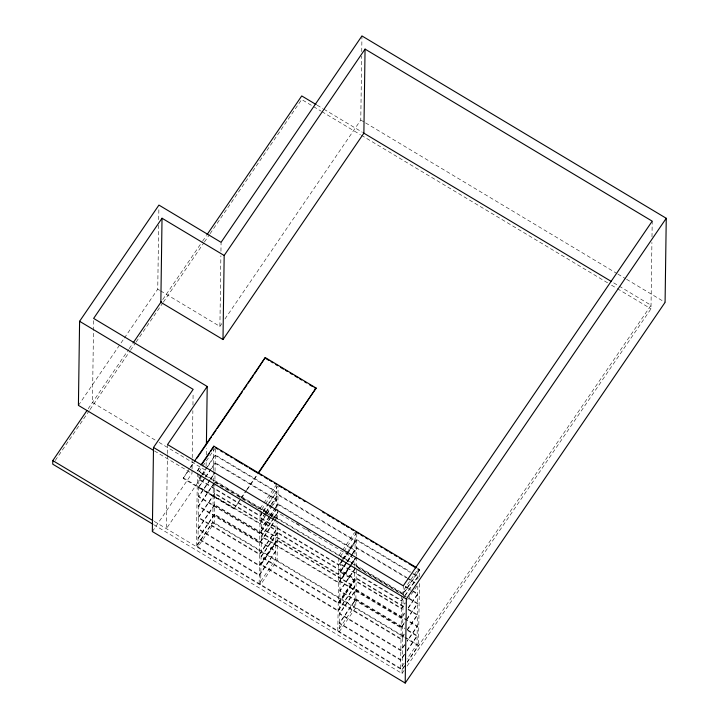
<?xml version="1.0" encoding="UTF-8"?>
<svg xmlns="http://www.w3.org/2000/svg" width="719" height="719" viewBox="0 0 719 719"><rect width="100%" height="100%" fill="white"/><g stroke="black" fill="none" stroke-linecap="round" stroke-linejoin="round"><path stroke-width="0.54" stroke-dasharray="3.6 2.7" d="M93.605 320.656L92.463 402.487L155.987 440.558M124.378 338.038L157.749 289.155L158.647 225.263M158.719 219.655L158.881 208.447M167.41 454.669L166.377 528.654L202.264 476.077M167.419 453.545L167.545 444.576M240.991 498.734L234.043 508.908L183.156 478.414L189.474 468.527M152.329 531.53L192 473.426L192.045 470.064M192.063 468.941L192.198 458.848M192.216 457.733L192.872 410.648M192.953 405.049L193.123 392.718M197.401 473.111L196.377 546.629L212.788 522.587L213.345 482.701M417.649 568.936L419.572 570.095L403.161 594.137L197.428 470.864L200.601 465.606M198.92 474.019L197.905 546.907L214.316 522.866L214.864 483.617M206.101 466.065L206.164 461.58M206.254 454.857L206.353 448.126M213.363 481.586L213.498 471.493M213.516 470.37L213.831 447.946M214.972 475.762L214.882 482.494L233.064 493.36M215.035 471.278L215.367 447.73M160.616 290.88L219.897 326.399L220.886 255.775M220.949 251.291L221.075 242.321M234.043 508.908L240.371 499.022M260.17 510.724L259.155 583.603L275.566 559.562L276.087 522.56M261.689 511.631L260.673 584.52L277.085 560.469L277.606 523.468M276.15 518.075L276.222 512.467M276.285 507.982L276.617 484.435M277.669 518.983L278.136 485.343M338.838 557.854L337.822 630.743L354.233 606.701L354.782 567.453M340.312 562.132L339.341 631.65L355.752 607.609L356.3 568.361M224.948 318.993L360.776 120.028L361.675 56.127M361.738 51.642L361.954 35.95M354.8 566.329L354.907 558.483M354.97 553.998L355.285 531.566M356.453 557.153L356.318 567.246L399.387 593.022M356.471 556.03L356.804 532.482M401.606 595.467L400.591 668.355L404.375 662.81M153.785 524.717L402.047 673.478L403.134 595.916M403.152 594.793L403.269 585.823M417.82 586.003L417.002 644.314L406.9 659.107M417.91 579.271L418.054 569.178L401.633 593.229M419.384 583.549L418.512 645.86L405.058 637.789M419.474 576.818L419.581 569.457L417.658 568.307M407.107 666.073L650.983 308.819L651.917 242.465M651.989 236.857L652.214 221.164M78.416 405.372L123.749 338.964M88.176 408.769L128.611 349.533M129.186 348.688L132.404 343.979M162.737 299.553L201.904 242.168M202.533 241.242L206.326 235.688M55.273 460.475L89.39 410.495M90.028 409.569L129.824 351.258M130.463 350.333L135.514 342.927M136.143 342.001L162.683 303.13M163.312 302.205L203.756 242.968M204.385 242.042L209.436 234.646M210.074 233.72L301.683 99.51L320.926 111.05M219.897 326.399L221.794 323.622M190.104 467.602L193.896 462.056M183.156 478.414L190.095 468.24M190.724 467.314L194.516 461.769M197.428 470.864L200.592 466.245M198.956 471.772L202.111 467.152M202.74 466.227L214.738 448.656M201.374 475.232L198.848 478.935L260.098 515.631L262.624 511.937M202.012 474.306L215.269 454.884L276.518 491.589L268.313 503.615M201.365 475.87L198.839 479.564L260.089 516.269L262.615 512.566M202.003 474.944L207.054 467.539M207.683 466.622L215.26 455.522L276.509 492.218L268.933 503.318M202.893 475.16L206.038 470.55L156.949 441.133M205.05 478.108L198.732 487.356L259.981 524.052L266.3 514.804M205.679 477.182L210.73 469.786M211.359 468.86L215.152 463.315L276.402 500.011L272.609 505.565M209.975 479.654L198.606 496.299L259.856 533.004L270.596 517.276M210.604 478.728L215.026 472.257M209.966 480.283L198.597 496.928L259.847 533.633L270.587 517.914M210.595 479.366L215.017 472.886M214.262 482.755L198.48 505.879L259.73 542.575L275.512 519.46M214.253 483.393L198.471 506.509L259.721 543.213L276.132 519.172M241 498.105L246.051 490.7M246.68 489.774L256.782 474.98M241.62 497.809L246.671 490.412M247.309 489.486L257.402 474.693M260.206 508.477L263.361 503.857M263.99 502.932L275.988 485.361M261.725 509.385L264.88 504.765M265.509 503.839L277.507 486.269M263.262 511.011L267.675 504.531M263.253 511.64L268.304 504.244M265.383 512.782L261.599 518.327L338.748 564.559L341.902 559.93M266.012 511.856L270.434 505.385M271.063 504.459L278.01 494.286L355.159 540.517L348.212 550.682M265.374 513.42L261.59 518.965L338.739 565.188L342.523 559.643M266.003 512.494L271.054 505.098M271.692 504.172L278.001 494.924L355.15 541.146L343.152 558.717M266.309 514.175L259.99 523.423L198.741 486.718L215.161 462.676L276.411 499.381L272.618 504.927M266.938 513.249L271.989 505.852M266.929 513.887L271.98 506.482M269.041 516.808L261.464 527.908L338.613 574.139L351.87 554.717M269.67 515.891L274.721 508.486M275.35 507.569L277.876 503.866L355.024 550.089L352.499 553.792M269.661 516.521L261.455 528.546L338.604 574.769L346.81 562.752M270.29 515.595L277.867 504.504L355.015 550.727L353.119 553.504M271.225 516.35L276.276 508.953M271.216 516.988L276.267 509.591M273.346 518.534L261.348 536.104L338.496 582.336L350.486 564.766M273.975 517.608L277.759 512.063M338.865 555.616L342.028 550.988M342.657 550.062L354.647 532.491M340.384 556.524L356.166 533.408M342.532 559.005L347.583 551.608M342.81 559.984L340.285 563.678L401.535 600.383L404.06 596.68M343.448 559.058L348.49 551.662M349.128 550.736L356.705 539.636L410.297 571.749M343.439 559.688L340.276 564.316L401.526 601.012L404.689 596.393M344.068 558.762L356.696 540.266L410.288 572.387M346.495 562.222L340.177 571.47L401.427 608.166L405.219 602.621M347.124 561.296L351.546 554.825M352.175 553.9L356.588 547.429L407.314 577.815M346.486 562.851L340.168 572.099L401.418 608.804L405.21 603.259M347.115 561.934L352.166 554.529M352.795 553.612L356.588 548.058L406.352 577.878M347.439 561.827L352.49 554.421M351.124 563.84L354.907 558.286M354.898 558.924L338.487 582.965L261.339 536.742L277.75 512.692L301.567 526.964M350.773 565.323L340.042 581.051L401.292 617.747L404.455 613.127M351.411 564.397L356.462 557M351.402 565.035L340.033 581.68L401.283 618.385L404.446 613.756M352.031 564.109L356.453 557.638M355.68 568.136L339.898 591.261L401.157 627.957L404.312 623.337M419.581 569.457L403.17 593.499L197.437 470.235M404.698 595.754L417.955 576.332L411.25 572.324M405.318 595.467L417.946 576.971L411.241 572.953M407.736 599.556L417.838 584.763M408.239 607.573L417.712 593.705L411.969 590.263M408.23 608.211L417.703 594.334L411.96 590.901M404.321 622.699L401.166 627.327L339.907 590.623L356.327 566.581L406.091 596.402M406.846 619.005L417.577 603.286L407.044 596.977M406.837 619.634L417.568 603.915L407.035 597.606M404.159 634.068L401.004 638.697L339.754 601.992L356.166 577.95L404.977 607.196M407.314 629.449L417.415 614.646L405.929 607.771M404.15 634.706L400.995 639.326L339.745 602.63L356.157 578.579L404.968 607.825M407.305 630.078L417.406 615.284L405.92 608.4M404.635 644.512L400.843 650.057L339.593 613.361L356.004 589.319L417.254 626.015L407.161 640.809M404.626 645.15L400.834 650.695L339.584 613.99L355.995 589.948L417.245 626.653L407.152 641.447M404.5 654.092L400.708 659.638L339.458 622.933L355.878 598.891L404.68 628.136M407.026 650.389L417.128 635.596L405.642 628.712M404.491 654.721L400.699 660.276L339.449 623.571L355.869 599.529L404.671 628.774M407.017 651.028L417.119 636.225L405.633 629.35M404.635 665.569L402.11 669.263L196.386 545.991L212.797 521.949L404.105 636.585M407.161 661.866L418.521 645.222L405.067 637.16M404.626 666.198L402.101 669.901L153.83 521.14M407.152 662.505L651.037 305.242L612.489 282.145M402.047 673.478L404.572 669.775M360.776 120.028L364.632 122.329M365.594 122.913L616.929 273.508M617.891 274.083L625.602 278.702M626.564 279.278L665.084 302.357M317.133 105.163L322.903 108.623M323.865 109.198L362.358 132.26M321.887 111.625L360.381 134.687M361.342 135.262L607.681 282.873M611.536 285.173L616.345 288.058M617.306 288.634L650.983 308.819M157.749 289.155L159.663 290.305M408.275 578.391L414.971 582.408M407.305 578.453L414.962 583.037M405.264 586.246L411.007 589.688M405.255 586.884L410.998 590.326M295.86 522.902L299.67 525.185M306.339 529.184L310.141 531.467M345.381 552.578L348.239 554.295M302.519 527.53L352.993 557.782M214.891 481.829L276.141 518.534M236.893 495.661L246.464 501.395M250.293 503.686L259.865 509.42M265.608 512.863L275.17 518.597M403.215 595.314L406.082 597.031M154.459 450.93L192 473.426M183.165 477.776L234.052 508.27M212.788 522.587L404.096 637.214M214.729 493.198L198.318 517.24L259.568 553.945L275.979 529.903L214.729 493.198M214.72 493.836L198.309 517.878L259.559 554.583L275.97 530.532L214.72 493.836M214.568 504.567L198.156 528.609L259.406 565.314L275.826 541.272L214.568 504.567M214.559 505.196L198.147 529.247L259.397 565.943L275.817 541.901L214.559 505.196M214.442 514.148L198.022 538.189L259.271 574.885L275.692 550.844L214.442 514.148M214.433 514.777L198.013 538.819L259.262 575.524L275.683 551.482L214.433 514.777M277.48 532.375L261.069 556.416L338.209 602.639L354.629 578.597L277.48 532.375M277.471 533.004L261.06 557.054L338.2 603.277L354.62 579.235L277.471 533.004M277.372 540.167L260.952 564.208L338.101 610.431L354.512 586.389L277.372 540.167M277.363 540.796L260.943 564.837L338.092 611.069L354.503 587.019L277.363 540.796"/><path stroke-width="1.08" d="M86.918 410.621L52.793 460.6L52.748 464.177L152.823 524.142M79.593 321.294L193.168 389.347L153.507 447.461L152.329 531.53L405.201 683.05L665.084 302.357L666.252 218.288L361.954 35.95L221.075 242.321L158.926 205.086L79.593 321.294L78.416 405.372L153.498 450.355M162.027 218.234L160.849 302.313L222.998 339.548L363.877 133.177L365.054 49.099L652.214 221.164L403.269 585.823L167.545 444.576L207.216 386.471L93.632 318.418L162.027 218.234L224.175 255.479L222.998 339.548M206.398 444.764L207.216 386.471M416.696 567.731L213.858 446.184L210.694 451.442M258.04 473.767L316.126 388.053L265.23 357.559L254.49 373.916M405.201 683.05L406.37 598.972L666.252 218.288M133.033 343.053L161.469 301.405M206.964 234.762L301.737 95.933L316.171 104.588M224.175 255.479L365.054 49.099M194.525 461.131L265.23 357.559M197.042 458.066L211.557 436.793M212.824 434.95L215.979 430.322M217.246 428.47L242.492 391.487M243.759 389.635L246.914 385.007M248.172 383.164L253.223 375.767M201.23 464.681L213.858 446.184M201.85 464.393L209.427 453.294M258.049 473.129L316.126 388.053M363.32 132.835L611.581 281.596M266.183 358.772L269.059 360.498M270.982 361.648L272.905 362.798M275.781 364.524L277.705 365.674M280.581 367.4L283.466 369.126M285.389 370.276L287.303 371.426M290.188 373.152L292.112 374.302M294.988 376.028L297.873 377.754M299.787 378.904L301.71 380.054M304.595 381.789L306.51 382.939M309.395 384.665L312.271 386.391M314.194 387.541L316.117 388.691M215.772 447.973L217.695 449.123M220.571 450.858L222.495 452.008M225.38 453.734L228.265 455.46M230.188 456.61L232.111 457.769M234.996 459.495L242.689 464.106M244.613 465.256L247.489 466.982M249.412 468.132L257.105 472.743M259.99 474.468L261.914 475.627M264.799 477.353L267.684 479.079M269.607 480.229L271.53 481.379M274.406 483.114L276.33 484.264M279.215 485.99L282.1 487.716M284.023 488.875L285.946 490.025M288.831 491.751L290.755 492.901M293.64 494.636L296.525 496.362M298.439 497.512L300.362 498.662M303.247 500.388L305.171 501.547M322.48 511.91L324.395 513.069M327.28 514.795L330.165 516.521M332.088 517.671L334.011 518.821M336.896 520.556L338.82 521.706M341.705 523.432L344.59 525.158M346.513 526.317L348.436 527.467M351.312 529.193L353.236 530.343M356.121 532.078L359.006 533.804M360.929 534.954L362.852 536.104M365.737 537.83L367.661 538.989M370.546 540.715L373.431 542.441M375.354 543.591L377.268 544.75M380.153 546.476L382.077 547.626M384.962 549.352L387.847 551.087M389.77 552.237L391.693 553.387M394.578 555.113L396.502 556.263M399.387 557.998L402.263 559.724M404.186 560.874L406.109 562.024M408.994 563.759L415.726 567.785M153.507 447.461L406.37 598.972M52.793 460.6L152.868 520.565"/></g></svg>
